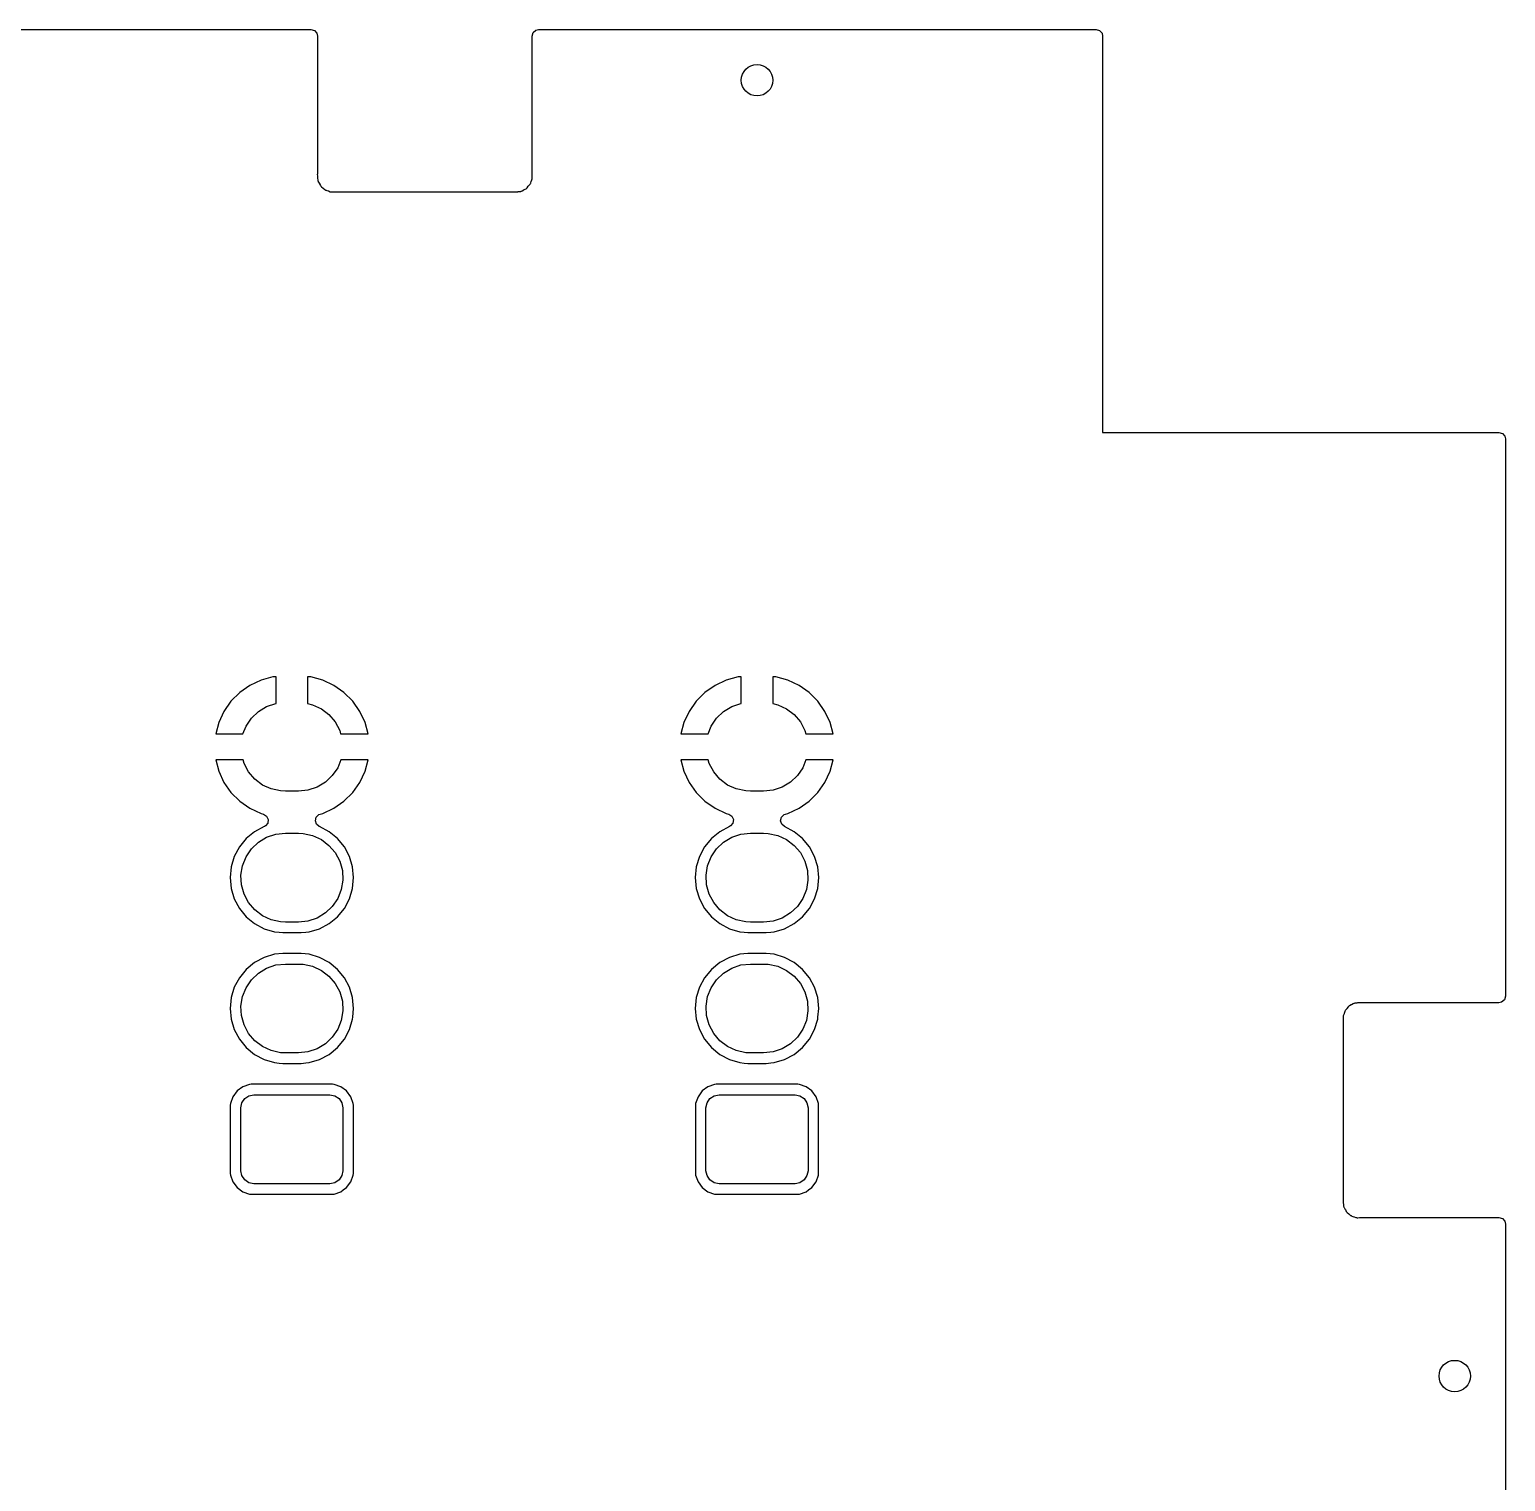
# Model space of a CAD drawing. Extents: x 3.95 to 6.43, y -4.85 to -2.37.
# Drawn here: x 5.315 to 6.425, y -3.467 to -2.374 of the extents above; entities that cross this region are included whole.
import ezdxf

# ---------------------------------------------------------------- set-up
doc = ezdxf.new("R2010")
doc.units = 0
doc.header["$MEASUREMENT"] = 0
doc.layers.add('BLACK', color=7, linetype='CONTINUOUS')

msp = doc.modelspace()

# ---------------------------------------------------------------- linework, layer by layer
at = {"layer": 'BLACK', "linetype": 'CONTINUOUS'}
for p, q in [((4.8477, -2.374), (5.5263, -2.374)), ((5.5263, -2.374), (5.529, -2.3748)), ((5.529, -2.3748), (5.5308, -2.3769)), ((5.6927, -2.379), (5.6935, -2.3763)), ((5.6935, -2.3763), (5.6956, -2.3745)), ((5.6956, -2.3745), (5.6977, -2.374)), ((5.6977, -2.374), (6.1171, -2.374)), ((6.1171, -2.374), (6.1198, -2.3748)), ((6.1198, -2.3748), (6.1216, -2.3769)), ((5.5308, -2.3769), (5.5313, -2.379)), ((5.5313, -2.379), (5.5313, -2.4819)), ((5.6927, -2.4836), (5.6927, -2.379)), ((6.1216, -2.3769), (6.122, -2.379)), ((6.122, -2.379), (6.122, -2.6772)), ((5.5312, -2.4828), (5.5311, -2.4831)), ((5.5311, -2.4831), (5.5312, -2.4841)), ((5.5313, -2.4819), (5.5312, -2.4828)), ((5.5312, -2.4841), (5.5313, -2.4847)), ((5.5313, -2.4847), (5.5313, -2.4849)), ((5.5313, -2.4849), (5.5313, -2.4853)), ((5.5313, -2.4853), (5.5314, -2.4858)), ((5.5314, -2.4858), (5.5314, -2.486)), ((5.5314, -2.486), (5.5315, -2.4875)), ((5.5315, -2.4875), (5.5316, -2.4879)), ((5.6922, -2.4879), (5.6927, -2.4865)), ((5.6927, -2.4838), (5.6927, -2.4836)), ((5.6929, -2.4854), (5.6927, -2.4838)), ((5.6927, -2.4865), (5.6928, -2.4861)), ((5.6928, -2.4861), (5.6929, -2.4858)), ((5.6929, -2.4858), (5.6929, -2.4854)), ((5.5316, -2.4879), (5.5317, -2.4882)), ((5.5317, -2.4882), (5.5319, -2.4886)), ((5.5319, -2.4886), (5.5327, -2.4899)), ((5.5327, -2.4899), (5.5328, -2.4901)), ((5.5328, -2.4901), (5.5335, -2.4915)), ((5.5335, -2.4915), (5.5335, -2.4915)), ((5.5335, -2.4915), (5.5335, -2.4915)), ((5.5335, -2.4915), (5.5337, -2.4918)), ((5.5337, -2.4918), (5.534, -2.4921)), ((5.534, -2.4921), (5.5342, -2.4924)), ((5.5342, -2.4924), (5.5355, -2.4933)), ((5.5355, -2.4933), (5.5356, -2.4934)), ((5.5356, -2.4934), (5.5368, -2.4945)), ((5.5368, -2.4945), (5.5368, -2.4945)), ((5.5368, -2.4945), (5.5371, -2.4947)), ((5.5371, -2.4947), (5.5374, -2.4949)), ((5.5374, -2.4949), (5.5377, -2.495)), ((5.5377, -2.495), (5.5377, -2.495)), ((5.5377, -2.495), (5.5384, -2.4952)), ((5.5384, -2.4952), (5.5392, -2.4954)), ((5.5392, -2.4954), (5.5395, -2.4955)), ((5.5395, -2.4955), (5.5409, -2.4961)), ((5.5409, -2.4961), (5.5409, -2.4961)), ((5.5409, -2.4961), (5.5413, -2.4962)), ((5.5413, -2.4962), (5.5416, -2.4962)), ((5.5416, -2.4962), (5.542, -2.4962)), ((5.542, -2.4962), (5.542, -2.4962)), ((5.542, -2.4962), (5.542, -2.4962)), ((5.542, -2.4962), (5.5424, -2.4962)), ((5.5424, -2.4962), (5.5435, -2.4961)), ((5.5435, -2.4961), (5.5438, -2.4961)), ((5.5438, -2.4961), (5.6786, -2.4961)), ((5.6786, -2.4961), (5.6794, -2.4962)), ((5.6794, -2.4962), (5.6798, -2.4962)), ((5.6798, -2.4962), (5.6798, -2.4962)), ((5.6798, -2.4962), (5.6798, -2.4962)), ((5.6798, -2.4962), (5.6802, -2.4962)), ((5.6802, -2.4962), (5.6813, -2.4961)), ((5.6813, -2.4961), (5.6816, -2.4961)), ((5.6816, -2.4961), (5.682, -2.4961)), ((5.682, -2.4961), (5.6824, -2.496)), ((5.682, -2.4961), (5.682, -2.4961)), ((5.6824, -2.496), (5.6827, -2.496)), ((5.6827, -2.496), (5.6842, -2.4958)), ((5.6842, -2.4958), (5.6846, -2.4957)), ((5.6842, -2.4958), (5.6842, -2.4958)), ((5.6846, -2.4957), (5.6849, -2.4956)), ((5.6849, -2.4956), (5.6853, -2.4955)), ((5.6853, -2.4955), (5.6866, -2.4947)), ((5.6853, -2.4955), (5.6853, -2.4955)), ((5.6866, -2.4947), (5.6868, -2.4945)), ((5.6868, -2.4945), (5.6882, -2.4939)), ((5.6882, -2.4939), (5.6885, -2.4936)), ((5.6882, -2.4939), (5.6882, -2.4939)), ((5.6885, -2.4936), (5.6887, -2.4934)), ((5.6887, -2.4934), (5.689, -2.4931)), ((5.689, -2.4931), (5.6899, -2.4919)), ((5.689, -2.4931), (5.689, -2.4931)), ((5.689, -2.4931), (5.689, -2.4931)), ((5.6899, -2.4919), (5.6901, -2.4917)), ((5.6901, -2.4917), (5.6911, -2.4906)), ((5.6911, -2.4906), (5.6913, -2.4903)), ((5.6911, -2.4906), (5.6911, -2.4906)), ((5.6913, -2.4903), (5.6915, -2.49)), ((5.6915, -2.49), (5.6917, -2.4896)), ((5.6917, -2.4896), (5.6921, -2.4881)), ((5.6917, -2.4896), (5.6917, -2.4896)), ((5.6921, -2.4881), (5.6922, -2.4879)), ((6.122, -2.6772), (6.4202, -2.6772)), ((6.4202, -2.6772), (6.4229, -2.678)), ((6.4229, -2.678), (6.4247, -2.6801)), ((6.4247, -2.6801), (6.4252, -2.6821)), ((6.4252, -2.6821), (6.4252, -3.1015)), ((5.4888, -2.8636), (5.4804, -2.8676)), ((5.4978, -2.8612), (5.4888, -2.8636)), ((5.4888, -2.8636), (5.4888, -2.8636)), ((5.5002, -2.861), (5.4978, -2.8612)), ((5.4978, -2.8612), (5.4978, -2.8612)), ((5.5002, -2.8811), (5.5002, -2.861)), ((5.5262, -2.8612), (5.5238, -2.861)), ((5.5238, -2.861), (5.5238, -2.8812)), ((5.5352, -2.8636), (5.5262, -2.8612)), ((5.5262, -2.8612), (5.5262, -2.8612)), ((5.5436, -2.8676), (5.5352, -2.8636)), ((5.5352, -2.8636), (5.5352, -2.8636)), ((5.8388, -2.8636), (5.8304, -2.8676)), ((5.8478, -2.8612), (5.8388, -2.8636)), ((5.8388, -2.8636), (5.8388, -2.8636)), ((5.8502, -2.861), (5.8478, -2.8612)), ((5.8478, -2.8612), (5.8478, -2.8612)), ((5.8502, -2.8811), (5.8502, -2.861)), ((5.8762, -2.8612), (5.8738, -2.861)), ((5.8738, -2.861), (5.8738, -2.8812)), ((5.8852, -2.8636), (5.8762, -2.8612)), ((5.8762, -2.8612), (5.8762, -2.8612)), ((5.8936, -2.8676), (5.8852, -2.8636)), ((5.8852, -2.8636), (5.8852, -2.8636)), ((5.4728, -2.8729), (5.4662, -2.8795)), ((5.4804, -2.8676), (5.4728, -2.8729)), ((5.5512, -2.8729), (5.5436, -2.8676)), ((5.5578, -2.8795), (5.5512, -2.8729)), ((5.5512, -2.8729), (5.5512, -2.8729)), ((5.8228, -2.8729), (5.8162, -2.8795)), ((5.8304, -2.8676), (5.8228, -2.8729)), ((5.9012, -2.8729), (5.8936, -2.8676)), ((5.9078, -2.8795), (5.9012, -2.8729)), ((5.9012, -2.8729), (5.9012, -2.8729)), ((5.4609, -2.8871), (5.457, -2.8955)), ((5.4662, -2.8795), (5.4609, -2.8871)), ((5.4609, -2.8871), (5.4609, -2.8871)), ((5.4662, -2.8795), (5.4662, -2.8795)), ((5.4816, -2.8921), (5.4868, -2.8871)), ((5.4868, -2.8871), (5.493, -2.8834)), ((5.493, -2.8834), (5.4999, -2.8811)), ((5.4999, -2.8811), (5.5002, -2.8811)), ((5.5238, -2.8812), (5.5276, -2.8821)), ((5.5276, -2.8821), (5.5342, -2.8851)), ((5.5342, -2.8851), (5.5399, -2.8895)), ((5.5631, -2.8871), (5.5578, -2.8795)), ((5.5578, -2.8795), (5.5578, -2.8795)), ((5.5671, -2.8955), (5.5631, -2.8871)), ((5.8109, -2.8871), (5.807, -2.8955)), ((5.8162, -2.8795), (5.8109, -2.8871)), ((5.8109, -2.8871), (5.8109, -2.8871)), ((5.8162, -2.8795), (5.8162, -2.8795)), ((5.8316, -2.8921), (5.8368, -2.8871)), ((5.8368, -2.8871), (5.843, -2.8834)), ((5.843, -2.8834), (5.8499, -2.8811)), ((5.8499, -2.8811), (5.8502, -2.8811)), ((5.8738, -2.8812), (5.8776, -2.8821)), ((5.8776, -2.8821), (5.8842, -2.8851)), ((5.8842, -2.8851), (5.8899, -2.8895)), ((5.9131, -2.8871), (5.9078, -2.8795)), ((5.9078, -2.8795), (5.9078, -2.8795)), ((5.9171, -2.8955), (5.9131, -2.8871)), ((5.457, -2.8955), (5.4547, -2.9039)), ((5.457, -2.8955), (5.457, -2.8955)), ((5.4752, -2.9039), (5.4775, -2.8981)), ((5.4775, -2.8981), (5.4816, -2.8921)), ((5.5399, -2.8895), (5.5446, -2.895)), ((5.5446, -2.895), (5.548, -2.9014)), ((5.5671, -2.8955), (5.5671, -2.8955)), ((5.5693, -2.9039), (5.5671, -2.8955)), ((5.807, -2.8955), (5.8047, -2.9039)), ((5.807, -2.8955), (5.807, -2.8955)), ((5.8252, -2.9039), (5.8275, -2.8981)), ((5.8275, -2.8981), (5.8316, -2.8921)), ((5.8899, -2.8895), (5.8946, -2.895)), ((5.8946, -2.895), (5.898, -2.9014)), ((5.9193, -2.9039), (5.9171, -2.8955)), ((5.9171, -2.8955), (5.9171, -2.8955)), ((5.4547, -2.9039), (5.4752, -2.9039)), ((5.548, -2.9014), (5.5487, -2.9039)), ((5.5487, -2.9039), (5.5693, -2.9039)), ((5.8047, -2.9039), (5.8252, -2.9039)), ((5.898, -2.9014), (5.8987, -2.9039)), ((5.8987, -2.9039), (5.9193, -2.9039)), ((5.4547, -2.9236), (5.457, -2.932)), ((5.4753, -2.9236), (5.4547, -2.9236)), ((5.476, -2.9262), (5.4753, -2.9236)), ((5.4794, -2.9326), (5.476, -2.9262)), ((5.5465, -2.9295), (5.5424, -2.9354)), ((5.5488, -2.9236), (5.5465, -2.9295)), ((5.5693, -2.9236), (5.5488, -2.9236)), ((5.5671, -2.932), (5.5693, -2.9236)), ((5.8047, -2.9236), (5.807, -2.932)), ((5.8253, -2.9236), (5.8047, -2.9236)), ((5.826, -2.9262), (5.8253, -2.9236)), ((5.8294, -2.9326), (5.826, -2.9262)), ((5.8965, -2.9295), (5.8924, -2.9354)), ((5.8988, -2.9236), (5.8965, -2.9295)), ((5.9193, -2.9236), (5.8988, -2.9236)), ((5.9171, -2.932), (5.9193, -2.9236)), ((5.457, -2.932), (5.457, -2.932)), ((5.457, -2.932), (5.4609, -2.9405)), ((5.4609, -2.9405), (5.4662, -2.9481)), ((5.4841, -2.9381), (5.4794, -2.9326)), ((5.4898, -2.9425), (5.4841, -2.9381)), ((5.4964, -2.9455), (5.4898, -2.9425)), ((5.5372, -2.9404), (5.531, -2.9442)), ((5.5424, -2.9354), (5.5372, -2.9404)), ((5.5578, -2.9481), (5.5631, -2.9405)), ((5.5631, -2.9405), (5.5671, -2.932)), ((5.5631, -2.9405), (5.5631, -2.9405)), ((5.5671, -2.932), (5.5671, -2.932)), ((5.807, -2.932), (5.807, -2.932)), ((5.807, -2.932), (5.8109, -2.9405)), ((5.8109, -2.9405), (5.8162, -2.9481)), ((5.8341, -2.9381), (5.8294, -2.9326)), ((5.8398, -2.9425), (5.8341, -2.9381)), ((5.8464, -2.9455), (5.8398, -2.9425)), ((5.8872, -2.9404), (5.881, -2.9442)), ((5.8924, -2.9354), (5.8872, -2.9404)), ((5.9078, -2.9481), (5.9131, -2.9405)), ((5.9131, -2.9405), (5.9171, -2.932)), ((5.9131, -2.9405), (5.9131, -2.9405)), ((5.9171, -2.932), (5.9171, -2.932)), ((5.4662, -2.9481), (5.4662, -2.9481)), ((5.4662, -2.9481), (5.4728, -2.9547)), ((5.5035, -2.947), (5.4964, -2.9455)), ((5.5071, -2.9472), (5.5035, -2.947)), ((5.5169, -2.9472), (5.5071, -2.9472)), ((5.5241, -2.9465), (5.5169, -2.9472)), ((5.531, -2.9442), (5.5241, -2.9465)), ((5.5512, -2.9547), (5.5578, -2.9481)), ((5.5578, -2.9481), (5.5578, -2.9481)), ((5.8162, -2.9481), (5.8162, -2.9481)), ((5.8162, -2.9481), (5.8228, -2.9547)), ((5.8535, -2.947), (5.8464, -2.9455)), ((5.8571, -2.9472), (5.8535, -2.947)), ((5.8669, -2.9472), (5.8571, -2.9472)), ((5.8741, -2.9465), (5.8669, -2.9472)), ((5.881, -2.9442), (5.8741, -2.9465)), ((5.9012, -2.9547), (5.9078, -2.9481)), ((5.9078, -2.9481), (5.9078, -2.9481)), ((5.4728, -2.9547), (5.4728, -2.9547)), ((5.4728, -2.9547), (5.4804, -2.96)), ((5.4804, -2.96), (5.4888, -2.9639)), ((5.4888, -2.9639), (5.4888, -2.9639)), ((5.4888, -2.9639), (5.4907, -2.9644)), ((5.4907, -2.9644), (5.493, -2.9659)), ((5.5304, -2.9667), (5.5324, -2.9648)), ((5.5324, -2.9648), (5.5334, -2.9644)), ((5.5334, -2.9644), (5.5352, -2.9639)), ((5.5352, -2.9639), (5.5436, -2.96)), ((5.5352, -2.9639), (5.5352, -2.9639)), ((5.5436, -2.96), (5.5512, -2.9547)), ((5.8228, -2.9547), (5.8228, -2.9547)), ((5.8228, -2.9547), (5.8304, -2.96)), ((5.8304, -2.96), (5.8388, -2.9639)), ((5.8388, -2.9639), (5.8388, -2.9639)), ((5.8388, -2.9639), (5.8407, -2.9644)), ((5.8407, -2.9644), (5.843, -2.9659)), ((5.8804, -2.9667), (5.8824, -2.9648)), ((5.8824, -2.9648), (5.8834, -2.9644)), ((5.8834, -2.9644), (5.8852, -2.9639)), ((5.8852, -2.9639), (5.8936, -2.96)), ((5.8852, -2.9639), (5.8852, -2.9639)), ((5.8936, -2.96), (5.9012, -2.9547)), ((5.4912, -2.9738), (5.484, -2.9777)), ((5.4913, -2.9738), (5.4912, -2.9738)), ((5.4921, -2.9733), (5.4913, -2.9738)), ((5.4939, -2.9711), (5.4921, -2.9733)), ((5.493, -2.9659), (5.4943, -2.9684)), ((5.4943, -2.9684), (5.4939, -2.9711)), ((5.5297, -2.9694), (5.5304, -2.9667)), ((5.5306, -2.972), (5.5297, -2.9694)), ((5.5326, -2.9737), (5.5306, -2.972)), ((5.5327, -2.9737), (5.5326, -2.9737)), ((5.5326, -2.9737), (5.5326, -2.9737)), ((5.5327, -2.9738), (5.5327, -2.9737)), ((5.5328, -2.9738), (5.5327, -2.9738)), ((5.54, -2.9777), (5.5328, -2.9738)), ((5.8412, -2.9738), (5.834, -2.9777)), ((5.8413, -2.9738), (5.8412, -2.9738)), ((5.8421, -2.9733), (5.8413, -2.9738)), ((5.8439, -2.9711), (5.8421, -2.9733)), ((5.843, -2.9659), (5.8443, -2.9684)), ((5.8443, -2.9684), (5.8439, -2.9711)), ((5.8797, -2.9694), (5.8804, -2.9667)), ((5.8806, -2.972), (5.8797, -2.9694)), ((5.8826, -2.9737), (5.8806, -2.972)), ((5.8827, -2.9737), (5.8826, -2.9737)), ((5.8826, -2.9737), (5.8826, -2.9737)), ((5.8827, -2.9738), (5.8827, -2.9737)), ((5.8828, -2.9738), (5.8827, -2.9738)), ((5.89, -2.9777), (5.8828, -2.9738)), ((5.4777, -2.9828), (5.4725, -2.9891)), ((5.484, -2.9777), (5.4777, -2.9828)), ((5.4816, -2.9905), (5.4868, -2.9856)), ((5.4868, -2.9856), (5.493, -2.9818)), ((5.493, -2.9818), (5.4999, -2.9795)), ((5.4999, -2.9795), (5.5071, -2.9787)), ((5.5071, -2.9787), (5.5169, -2.9787)), ((5.5169, -2.9787), (5.5205, -2.9789)), ((5.5205, -2.9789), (5.5276, -2.9805)), ((5.5276, -2.9805), (5.5342, -2.9835)), ((5.5342, -2.9835), (5.5399, -2.9879)), ((5.5463, -2.9828), (5.54, -2.9777)), ((5.54, -2.9777), (5.54, -2.9777)), ((5.54, -2.9777), (5.54, -2.9777)), ((5.5515, -2.9891), (5.5463, -2.9828)), ((5.8277, -2.9828), (5.8225, -2.9891)), ((5.834, -2.9777), (5.8277, -2.9828)), ((5.8316, -2.9905), (5.8368, -2.9856)), ((5.8368, -2.9856), (5.843, -2.9818)), ((5.843, -2.9818), (5.8499, -2.9795)), ((5.8499, -2.9795), (5.8571, -2.9787)), ((5.8571, -2.9787), (5.8669, -2.9787)), ((5.8669, -2.9787), (5.8705, -2.9789)), ((5.8705, -2.9789), (5.8776, -2.9805)), ((5.8776, -2.9805), (5.8842, -2.9835)), ((5.8842, -2.9835), (5.8899, -2.9879)), ((5.8963, -2.9828), (5.89, -2.9777)), ((5.89, -2.9777), (5.89, -2.9777)), ((5.89, -2.9777), (5.89, -2.9777)), ((5.9015, -2.9891), (5.8963, -2.9828)), ((5.4687, -2.9963), (5.4663, -3.0041)), ((5.4725, -2.9891), (5.4687, -2.9963)), ((5.4748, -3.0033), (5.4775, -2.9965)), ((5.4775, -2.9965), (5.4816, -2.9905)), ((5.5399, -2.9879), (5.5446, -2.9934)), ((5.5446, -2.9934), (5.548, -2.9998)), ((5.5553, -2.9963), (5.5515, -2.9891)), ((5.5577, -3.0041), (5.5553, -2.9963)), ((5.8187, -2.9963), (5.8163, -3.0041)), ((5.8225, -2.9891), (5.8187, -2.9963)), ((5.8248, -3.0033), (5.8275, -2.9965)), ((5.8275, -2.9965), (5.8316, -2.9905)), ((5.8899, -2.9879), (5.8946, -2.9934)), ((5.8946, -2.9934), (5.898, -2.9998)), ((5.9053, -2.9963), (5.9015, -2.9891)), ((5.9077, -3.0041), (5.9053, -2.9963)), ((5.4663, -3.0041), (5.4655, -3.0122)), ((5.4737, -3.0104), (5.4748, -3.0033)), ((5.548, -2.9998), (5.55, -3.0068)), ((5.55, -3.0068), (5.5503, -3.014)), ((5.5585, -3.0122), (5.5577, -3.0041)), ((5.8163, -3.0041), (5.8155, -3.0122)), ((5.8237, -3.0104), (5.8248, -3.0033)), ((5.898, -2.9998), (5.9, -3.0068)), ((5.9, -3.0068), (5.9003, -3.014)), ((5.9085, -3.0122), (5.9077, -3.0041)), ((5.4655, -3.0122), (5.4655, -3.0122)), ((5.4655, -3.0122), (5.4663, -3.0203)), ((5.4663, -3.0203), (5.4663, -3.0203)), ((5.4663, -3.0203), (5.4663, -3.0203)), ((5.4663, -3.0203), (5.4687, -3.0281)), ((5.4741, -3.0176), (5.4737, -3.0104)), ((5.476, -3.0246), (5.4741, -3.0176)), ((5.5503, -3.014), (5.5492, -3.0212)), ((5.5553, -3.0281), (5.5577, -3.0203)), ((5.5577, -3.0203), (5.5585, -3.0122)), ((5.8155, -3.0122), (5.8155, -3.0122)), ((5.8155, -3.0122), (5.8163, -3.0203)), ((5.8163, -3.0203), (5.8163, -3.0203)), ((5.8163, -3.0203), (5.8163, -3.0203)), ((5.8163, -3.0203), (5.8187, -3.0281)), ((5.8241, -3.0176), (5.8237, -3.0104)), ((5.826, -3.0246), (5.8241, -3.0176)), ((5.9003, -3.014), (5.8992, -3.0212)), ((5.9053, -3.0281), (5.9077, -3.0203)), ((5.9077, -3.0203), (5.9085, -3.0122)), ((5.4687, -3.0281), (5.4725, -3.0353)), ((5.4794, -3.031), (5.476, -3.0246)), ((5.4841, -3.0365), (5.4794, -3.031)), ((5.5465, -3.0279), (5.5424, -3.0339)), ((5.5492, -3.0212), (5.5465, -3.0279)), ((5.5515, -3.0353), (5.5553, -3.0281)), ((5.8187, -3.0281), (5.8225, -3.0353)), ((5.8294, -3.031), (5.826, -3.0246)), ((5.8341, -3.0365), (5.8294, -3.031)), ((5.8965, -3.0279), (5.8924, -3.0339)), ((5.8992, -3.0212), (5.8965, -3.0279)), ((5.9015, -3.0353), (5.9053, -3.0281)), ((5.4725, -3.0353), (5.4777, -3.0416)), ((5.4777, -3.0416), (5.484, -3.0468)), ((5.4898, -3.0409), (5.4841, -3.0365)), ((5.4964, -3.0439), (5.4898, -3.0409)), ((5.531, -3.0426), (5.5241, -3.0449)), ((5.5372, -3.0388), (5.531, -3.0426)), ((5.5424, -3.0339), (5.5372, -3.0388)), ((5.54, -3.0468), (5.5463, -3.0416)), ((5.5463, -3.0416), (5.5515, -3.0353)), ((5.8225, -3.0353), (5.8277, -3.0416)), ((5.8277, -3.0416), (5.834, -3.0468)), ((5.8398, -3.0409), (5.8341, -3.0365)), ((5.8464, -3.0439), (5.8398, -3.0409)), ((5.881, -3.0426), (5.8741, -3.0449)), ((5.8872, -3.0388), (5.881, -3.0426)), ((5.8924, -3.0339), (5.8872, -3.0388)), ((5.89, -3.0468), (5.8963, -3.0416)), ((5.8963, -3.0416), (5.9015, -3.0353)), ((5.484, -3.0468), (5.4912, -3.0506)), ((5.4912, -3.0506), (5.499, -3.053)), ((5.5035, -3.0455), (5.4964, -3.0439)), ((5.499, -3.053), (5.499, -3.053)), ((5.499, -3.053), (5.499, -3.053)), ((5.499, -3.053), (5.5024, -3.0533)), ((5.5024, -3.0533), (5.5051, -3.0536)), ((5.5071, -3.0457), (5.5035, -3.0455)), ((5.5051, -3.0536), (5.5051, -3.0536)), ((5.5051, -3.0536), (5.519, -3.0536)), ((5.5169, -3.0457), (5.5071, -3.0457)), ((5.5241, -3.0449), (5.5169, -3.0457)), ((5.519, -3.0536), (5.5224, -3.0532)), ((5.519, -3.0536), (5.519, -3.0536)), ((5.5224, -3.0532), (5.525, -3.053)), ((5.525, -3.053), (5.5328, -3.0506)), ((5.525, -3.053), (5.525, -3.053)), ((5.525, -3.053), (5.525, -3.053)), ((5.5328, -3.0506), (5.54, -3.0468)), ((5.834, -3.0468), (5.8412, -3.0506)), ((5.8412, -3.0506), (5.849, -3.053)), ((5.8535, -3.0455), (5.8464, -3.0439)), ((5.849, -3.053), (5.849, -3.053)), ((5.849, -3.053), (5.849, -3.053)), ((5.849, -3.053), (5.8524, -3.0533)), ((5.8524, -3.0533), (5.8551, -3.0536)), ((5.8571, -3.0457), (5.8535, -3.0455)), ((5.8551, -3.0536), (5.8551, -3.0536)), ((5.8551, -3.0536), (5.869, -3.0536)), ((5.8669, -3.0457), (5.8571, -3.0457)), ((5.8741, -3.0449), (5.8669, -3.0457)), ((5.869, -3.0536), (5.8724, -3.0532)), ((5.869, -3.0536), (5.869, -3.0536)), ((5.8724, -3.0532), (5.875, -3.053)), ((5.875, -3.053), (5.8828, -3.0506)), ((5.875, -3.053), (5.875, -3.053)), ((5.875, -3.053), (5.875, -3.053)), ((5.8828, -3.0506), (5.89, -3.0468)), ((5.484, -3.0761), (5.4777, -3.0812)), ((5.4912, -3.0722), (5.484, -3.0761)), ((5.499, -3.0699), (5.4912, -3.0722)), ((5.5051, -3.0693), (5.499, -3.0699)), ((5.519, -3.0693), (5.5051, -3.0693)), ((5.5051, -3.0693), (5.5051, -3.0693)), ((5.525, -3.0699), (5.519, -3.0693)), ((5.519, -3.0693), (5.519, -3.0693)), ((5.5328, -3.0722), (5.525, -3.0699)), ((5.54, -3.0761), (5.5328, -3.0722)), ((5.5463, -3.0812), (5.54, -3.0761)), ((5.54, -3.0761), (5.54, -3.0761)), ((5.54, -3.0761), (5.54, -3.0761)), ((5.834, -3.0761), (5.8277, -3.0812)), ((5.8412, -3.0722), (5.834, -3.0761)), ((5.849, -3.0699), (5.8412, -3.0722)), ((5.8551, -3.0693), (5.849, -3.0699)), ((5.869, -3.0693), (5.8551, -3.0693)), ((5.8551, -3.0693), (5.8551, -3.0693)), ((5.875, -3.0699), (5.869, -3.0693)), ((5.869, -3.0693), (5.869, -3.0693)), ((5.8828, -3.0722), (5.875, -3.0699)), ((5.89, -3.0761), (5.8828, -3.0722)), ((5.8963, -3.0812), (5.89, -3.0761)), ((5.89, -3.0761), (5.89, -3.0761)), ((5.89, -3.0761), (5.89, -3.0761)), ((5.4777, -3.0812), (5.4725, -3.0875)), ((5.4816, -3.089), (5.4868, -3.084)), ((5.4868, -3.084), (5.493, -3.0803)), ((5.493, -3.0803), (5.4999, -3.0779)), ((5.4999, -3.0779), (5.5071, -3.0772)), ((5.5071, -3.0772), (5.5169, -3.0772)), ((5.5169, -3.0772), (5.5205, -3.0774)), ((5.5205, -3.0774), (5.5276, -3.0789)), ((5.5276, -3.0789), (5.5342, -3.082)), ((5.5342, -3.082), (5.5399, -3.0863)), ((5.5399, -3.0863), (5.5446, -3.0919)), ((5.5515, -3.0875), (5.5463, -3.0812)), ((5.8277, -3.0812), (5.8225, -3.0875)), ((5.8316, -3.089), (5.8368, -3.084)), ((5.8368, -3.084), (5.843, -3.0803)), ((5.843, -3.0803), (5.8499, -3.0779)), ((5.8499, -3.0779), (5.8571, -3.0772)), ((5.8571, -3.0772), (5.8669, -3.0772)), ((5.8669, -3.0772), (5.8705, -3.0774)), ((5.8705, -3.0774), (5.8776, -3.0789)), ((5.8776, -3.0789), (5.8842, -3.082)), ((5.8842, -3.082), (5.8899, -3.0863)), ((5.8899, -3.0863), (5.8946, -3.0919)), ((5.9015, -3.0875), (5.8963, -3.0812)), ((5.4687, -3.0947), (5.4663, -3.1025)), ((5.4725, -3.0875), (5.4687, -3.0947)), ((5.4748, -3.1017), (5.4775, -3.095)), ((5.4775, -3.095), (5.4816, -3.089)), ((5.5446, -3.0919), (5.548, -3.0982)), ((5.548, -3.0982), (5.55, -3.1052)), ((5.5553, -3.0947), (5.5515, -3.0875)), ((5.5577, -3.1025), (5.5553, -3.0947)), ((5.8187, -3.0947), (5.8163, -3.1025)), ((5.8225, -3.0875), (5.8187, -3.0947)), ((5.8248, -3.1017), (5.8275, -3.095)), ((5.8275, -3.095), (5.8316, -3.089)), ((5.8946, -3.0919), (5.898, -3.0982)), ((5.898, -3.0982), (5.9, -3.1052)), ((5.9053, -3.0947), (5.9015, -3.0875)), ((5.9077, -3.1025), (5.9053, -3.0947)), ((5.4663, -3.1025), (5.4655, -3.1106)), ((5.4737, -3.1088), (5.4748, -3.1017)), ((5.4741, -3.116), (5.4737, -3.1088)), ((5.55, -3.1052), (5.5503, -3.1124)), ((5.5585, -3.1106), (5.5577, -3.1025)), ((5.5577, -3.1025), (5.5577, -3.1025)), ((5.5577, -3.1025), (5.5577, -3.1025)), ((5.8163, -3.1025), (5.8155, -3.1106)), ((5.8237, -3.1088), (5.8248, -3.1017)), ((5.8241, -3.116), (5.8237, -3.1088)), ((5.9, -3.1052), (5.9003, -3.1124)), ((5.9085, -3.1106), (5.9077, -3.1025)), ((5.9077, -3.1025), (5.9077, -3.1025)), ((5.9077, -3.1025), (5.9077, -3.1025)), ((6.3069, -3.1094), (6.3059, -3.1106)), ((6.3071, -3.1092), (6.3069, -3.1094)), ((6.3074, -3.1089), (6.3071, -3.1092)), ((6.3077, -3.1087), (6.3074, -3.1089)), ((6.3091, -3.108), (6.3077, -3.1087)), ((6.3093, -3.1079), (6.3091, -3.108)), ((6.3106, -3.1071), (6.3093, -3.1079)), ((6.311, -3.1069), (6.3106, -3.1071)), ((6.3113, -3.1068), (6.311, -3.1069)), ((6.3117, -3.1067), (6.3113, -3.1068)), ((6.3132, -3.1066), (6.3117, -3.1067)), ((6.3134, -3.1066), (6.3132, -3.1066)), ((6.3139, -3.1065), (6.3134, -3.1066)), ((6.3143, -3.1065), (6.3139, -3.1065)), ((6.3145, -3.1065), (6.3143, -3.1065)), ((6.3161, -3.1063), (6.3145, -3.1065)), ((6.3165, -3.1064), (6.3161, -3.1063)), ((6.3173, -3.1065), (6.3165, -3.1064)), ((6.4202, -3.1065), (6.3173, -3.1065)), ((6.4223, -3.106), (6.4202, -3.1065)), ((6.4244, -3.1042), (6.4223, -3.106)), ((6.4252, -3.1015), (6.4244, -3.1042)), ((5.4655, -3.1106), (5.4655, -3.1106)), ((5.4655, -3.1106), (5.4663, -3.1187)), ((5.4663, -3.1187), (5.4663, -3.1187)), ((5.4663, -3.1187), (5.4663, -3.1187)), ((5.4663, -3.1187), (5.4687, -3.1265)), ((5.476, -3.123), (5.4741, -3.116)), ((5.5492, -3.1196), (5.5465, -3.1263)), ((5.5503, -3.1124), (5.5492, -3.1196)), ((5.5553, -3.1265), (5.5577, -3.1187)), ((5.5577, -3.1187), (5.5578, -3.1172)), ((5.5578, -3.1172), (5.5585, -3.1106)), ((5.5585, -3.1106), (5.5585, -3.1106)), ((5.8155, -3.1106), (5.8155, -3.1106)), ((5.8155, -3.1106), (5.8163, -3.1187)), ((5.8163, -3.1187), (5.8163, -3.1187)), ((5.8163, -3.1187), (5.8163, -3.1187)), ((5.8163, -3.1187), (5.8187, -3.1265)), ((5.826, -3.123), (5.8241, -3.116)), ((5.8992, -3.1196), (5.8965, -3.1263)), ((5.9003, -3.1124), (5.8992, -3.1196)), ((5.9053, -3.1265), (5.9077, -3.1187)), ((5.9077, -3.1187), (5.9078, -3.1172)), ((5.9078, -3.1172), (5.9085, -3.1106)), ((5.9085, -3.1106), (5.9085, -3.1106)), ((6.3031, -3.1165), (6.303, -3.1168)), ((6.303, -3.1168), (6.303, -3.1172)), ((6.303, -3.1172), (6.3031, -3.1181)), ((6.3037, -3.1147), (6.3031, -3.1161)), ((6.3031, -3.1161), (6.3031, -3.1165)), ((6.3031, -3.1181), (6.3031, -3.1187)), ((6.3031, -3.1187), (6.3031, -3.119)), ((6.3031, -3.119), (6.3031, -3.2538)), ((6.3038, -3.1144), (6.3037, -3.1147)), ((6.3042, -3.1129), (6.3038, -3.1144)), ((6.3044, -3.1126), (6.3042, -3.1129)), ((6.3045, -3.1123), (6.3044, -3.1126)), ((6.3047, -3.112), (6.3045, -3.1123)), ((6.3058, -3.1108), (6.3047, -3.112)), ((6.3059, -3.1106), (6.3058, -3.1108)), ((5.4687, -3.1265), (5.4725, -3.1337)), ((5.4794, -3.1294), (5.476, -3.123)), ((5.4841, -3.1349), (5.4794, -3.1294)), ((5.5465, -3.1263), (5.5424, -3.1323)), ((5.5515, -3.1337), (5.5553, -3.1265)), ((5.8187, -3.1265), (5.8225, -3.1337)), ((5.8294, -3.1294), (5.826, -3.123)), ((5.8341, -3.1349), (5.8294, -3.1294)), ((5.8965, -3.1263), (5.8924, -3.1323)), ((5.9015, -3.1337), (5.9053, -3.1265)), ((5.4725, -3.1337), (5.4777, -3.14)), ((5.4777, -3.14), (5.484, -3.1452)), ((5.4898, -3.1393), (5.4841, -3.1349)), ((5.4964, -3.1423), (5.4898, -3.1393)), ((5.5035, -3.1439), (5.4964, -3.1423)), ((5.531, -3.141), (5.5241, -3.1433)), ((5.5372, -3.1373), (5.531, -3.141)), ((5.5424, -3.1323), (5.5372, -3.1373)), ((5.54, -3.1452), (5.5463, -3.14)), ((5.5463, -3.14), (5.5515, -3.1337)), ((5.8225, -3.1337), (5.8277, -3.14)), ((5.8277, -3.14), (5.834, -3.1452)), ((5.8398, -3.1393), (5.8341, -3.1349)), ((5.8464, -3.1423), (5.8398, -3.1393)), ((5.8535, -3.1439), (5.8464, -3.1423)), ((5.881, -3.141), (5.8741, -3.1433)), ((5.8872, -3.1373), (5.881, -3.141)), ((5.8924, -3.1323), (5.8872, -3.1373)), ((5.89, -3.1452), (5.8963, -3.14)), ((5.8963, -3.14), (5.9015, -3.1337)), ((5.484, -3.1452), (5.4912, -3.149)), ((5.4912, -3.149), (5.499, -3.1514)), ((5.499, -3.1514), (5.499, -3.1514)), ((5.499, -3.1514), (5.499, -3.1514)), ((5.499, -3.1514), (5.5024, -3.1517)), ((5.5024, -3.1517), (5.5051, -3.152)), ((5.5071, -3.1441), (5.5035, -3.1439)), ((5.5051, -3.152), (5.5051, -3.152)), ((5.5051, -3.152), (5.519, -3.152)), ((5.5169, -3.1441), (5.5071, -3.1441)), ((5.5241, -3.1433), (5.5169, -3.1441)), ((5.519, -3.152), (5.5224, -3.1516)), ((5.519, -3.152), (5.519, -3.152)), ((5.5224, -3.1516), (5.525, -3.1514)), ((5.525, -3.1514), (5.5328, -3.149)), ((5.525, -3.1514), (5.525, -3.1514)), ((5.525, -3.1514), (5.525, -3.1514)), ((5.5328, -3.149), (5.54, -3.1452)), ((5.834, -3.1452), (5.8412, -3.149)), ((5.8412, -3.149), (5.849, -3.1514)), ((5.849, -3.1514), (5.849, -3.1514)), ((5.849, -3.1514), (5.849, -3.1514)), ((5.849, -3.1514), (5.8524, -3.1517)), ((5.8524, -3.1517), (5.8551, -3.152)), ((5.8571, -3.1441), (5.8535, -3.1439)), ((5.8551, -3.152), (5.8551, -3.152)), ((5.8551, -3.152), (5.869, -3.152)), ((5.8669, -3.1441), (5.8571, -3.1441)), ((5.8741, -3.1433), (5.8669, -3.1441)), ((5.869, -3.152), (5.8724, -3.1516)), ((5.869, -3.152), (5.869, -3.152)), ((5.8724, -3.1516), (5.875, -3.1514)), ((5.875, -3.1514), (5.8828, -3.149)), ((5.875, -3.1514), (5.875, -3.1514)), ((5.875, -3.1514), (5.875, -3.1514)), ((5.8828, -3.149), (5.89, -3.1452)), ((5.4708, -3.1727), (5.4676, -3.1771)), ((5.4751, -3.1696), (5.4708, -3.1727)), ((5.4801, -3.1678), (5.4751, -3.1696)), ((5.4751, -3.1696), (5.4751, -3.1696)), ((5.4797, -3.1763), (5.4835, -3.1756)), ((5.4813, -3.1677), (5.4801, -3.1678)), ((5.4801, -3.1678), (5.4801, -3.1678)), ((5.5427, -3.1677), (5.4813, -3.1677)), ((5.4813, -3.1677), (5.4813, -3.1677)), ((5.4835, -3.1756), (5.5406, -3.1756)), ((5.5406, -3.1756), (5.5443, -3.1763)), ((5.5439, -3.1678), (5.5427, -3.1677)), ((5.5489, -3.1696), (5.5439, -3.1678)), ((5.5439, -3.1678), (5.5439, -3.1678)), ((5.5532, -3.1727), (5.5489, -3.1696)), ((5.5489, -3.1696), (5.5489, -3.1696)), ((5.5564, -3.1771), (5.5532, -3.1727)), ((5.8208, -3.1727), (5.8176, -3.1771)), ((5.8251, -3.1696), (5.8208, -3.1727)), ((5.8301, -3.1678), (5.8251, -3.1696)), ((5.8251, -3.1696), (5.8251, -3.1696)), ((5.8297, -3.1763), (5.8335, -3.1756)), ((5.8313, -3.1677), (5.8301, -3.1678)), ((5.8301, -3.1678), (5.8301, -3.1678)), ((5.8927, -3.1677), (5.8313, -3.1677)), ((5.8313, -3.1677), (5.8313, -3.1677)), ((5.8335, -3.1756), (5.8906, -3.1756)), ((5.8906, -3.1756), (5.8943, -3.1763)), ((5.8939, -3.1678), (5.8927, -3.1677)), ((5.8989, -3.1696), (5.8939, -3.1678)), ((5.8939, -3.1678), (5.8939, -3.1678)), ((5.9032, -3.1727), (5.8989, -3.1696)), ((5.8989, -3.1696), (5.8989, -3.1696)), ((5.9064, -3.1771), (5.9032, -3.1727)), ((5.4658, -3.1821), (5.4657, -3.1833)), ((5.4657, -3.1833), (5.4657, -3.2348)), ((5.4676, -3.1771), (5.4658, -3.1821)), ((5.4658, -3.1821), (5.4658, -3.1821)), ((5.4676, -3.1771), (5.4676, -3.1771)), ((5.4736, -3.1854), (5.4744, -3.1817)), ((5.4736, -3.2327), (5.4736, -3.1854)), ((5.4744, -3.1817), (5.4765, -3.1785)), ((5.4765, -3.1785), (5.4797, -3.1763)), ((5.5443, -3.1763), (5.5475, -3.1785)), ((5.5475, -3.1785), (5.5496, -3.1817)), ((5.5496, -3.1817), (5.5504, -3.1854)), ((5.5504, -3.1854), (5.5504, -3.2327)), ((5.5582, -3.1821), (5.5564, -3.1771)), ((5.5564, -3.1771), (5.5564, -3.1771)), ((5.5583, -3.1833), (5.5582, -3.1821)), ((5.5583, -3.2348), (5.5583, -3.1833)), ((5.8158, -3.1821), (5.8157, -3.1833)), ((5.8157, -3.1833), (5.8157, -3.2348)), ((5.8176, -3.1771), (5.8158, -3.1821)), ((5.8158, -3.1821), (5.8158, -3.1821)), ((5.8176, -3.1771), (5.8176, -3.1771)), ((5.8236, -3.1854), (5.8244, -3.1817)), ((5.8236, -3.2327), (5.8236, -3.1854)), ((5.8244, -3.1817), (5.8265, -3.1785)), ((5.8265, -3.1785), (5.8297, -3.1763)), ((5.8943, -3.1763), (5.8975, -3.1785)), ((5.8975, -3.1785), (5.8996, -3.1817)), ((5.8996, -3.1817), (5.9004, -3.1854)), ((5.9004, -3.1854), (5.9004, -3.2327)), ((5.9082, -3.1821), (5.9064, -3.1771)), ((5.9064, -3.1771), (5.9064, -3.1771)), ((5.9083, -3.1833), (5.9082, -3.1821)), ((5.9083, -3.2348), (5.9083, -3.1833)), ((5.4657, -3.2348), (5.4658, -3.236)), ((5.4658, -3.236), (5.4658, -3.236)), ((5.4658, -3.236), (5.4676, -3.2411)), ((5.4676, -3.2411), (5.4676, -3.2411)), ((5.4676, -3.2411), (5.4708, -3.2454)), ((5.4744, -3.2364), (5.4736, -3.2327)), ((5.4765, -3.2396), (5.4744, -3.2364)), ((5.4797, -3.2418), (5.4765, -3.2396)), ((5.4835, -3.2425), (5.4797, -3.2418)), ((5.5406, -3.2425), (5.4835, -3.2425)), ((5.5443, -3.2418), (5.5406, -3.2425)), ((5.5475, -3.2396), (5.5443, -3.2418)), ((5.5496, -3.2364), (5.5475, -3.2396)), ((5.5504, -3.2327), (5.5496, -3.2364)), ((5.5532, -3.2454), (5.5564, -3.2411)), ((5.5564, -3.2411), (5.5582, -3.236)), ((5.5564, -3.2411), (5.5564, -3.2411)), ((5.5582, -3.236), (5.5583, -3.2348)), ((5.5582, -3.236), (5.5582, -3.236)), ((5.8157, -3.2348), (5.8158, -3.236)), ((5.8158, -3.236), (5.8158, -3.236)), ((5.8158, -3.236), (5.8176, -3.2411)), ((5.8176, -3.2411), (5.8176, -3.2411)), ((5.8176, -3.2411), (5.8208, -3.2454)), ((5.8244, -3.2364), (5.8236, -3.2327)), ((5.8265, -3.2396), (5.8244, -3.2364)), ((5.8297, -3.2418), (5.8265, -3.2396)), ((5.8335, -3.2425), (5.8297, -3.2418)), ((5.8906, -3.2425), (5.8335, -3.2425)), ((5.8943, -3.2418), (5.8906, -3.2425)), ((5.8975, -3.2396), (5.8943, -3.2418)), ((5.8996, -3.2364), (5.8975, -3.2396)), ((5.9004, -3.2327), (5.8996, -3.2364)), ((5.9032, -3.2454), (5.9064, -3.2411)), ((5.9064, -3.2411), (5.9082, -3.236)), ((5.9064, -3.2411), (5.9064, -3.2411)), ((5.9082, -3.236), (5.9083, -3.2348)), ((5.9082, -3.236), (5.9082, -3.236)), ((5.4708, -3.2454), (5.4751, -3.2485)), ((5.4751, -3.2485), (5.4751, -3.2485)), ((5.4751, -3.2485), (5.4801, -3.2503)), ((5.4801, -3.2503), (5.4801, -3.2503)), ((5.4801, -3.2503), (5.4813, -3.2504)), ((5.4813, -3.2504), (5.4813, -3.2504)), ((5.4813, -3.2504), (5.5427, -3.2504)), ((5.5427, -3.2504), (5.5439, -3.2503)), ((5.5427, -3.2504), (5.5427, -3.2504)), ((5.5439, -3.2503), (5.5489, -3.2485)), ((5.5489, -3.2485), (5.5507, -3.2472)), ((5.5507, -3.2472), (5.5532, -3.2454)), ((5.8208, -3.2454), (5.8251, -3.2485)), ((5.8251, -3.2485), (5.8251, -3.2485)), ((5.8251, -3.2485), (5.8301, -3.2503)), ((5.8301, -3.2503), (5.8301, -3.2503)), ((5.8301, -3.2503), (5.8313, -3.2504)), ((5.8313, -3.2504), (5.8313, -3.2504)), ((5.8313, -3.2504), (5.8927, -3.2504)), ((5.8927, -3.2504), (5.8939, -3.2503)), ((5.8927, -3.2504), (5.8927, -3.2504)), ((5.8939, -3.2503), (5.8989, -3.2485)), ((5.8989, -3.2485), (5.9007, -3.2472)), ((5.9007, -3.2472), (5.9032, -3.2454)), ((6.3031, -3.2538), (6.303, -3.2546)), ((6.303, -3.2546), (6.303, -3.255)), ((6.303, -3.255), (6.3031, -3.2559)), ((6.3031, -3.2559), (6.3031, -3.2565)), ((6.3031, -3.2565), (6.3031, -3.2568)), ((6.3031, -3.2568), (6.3031, -3.2572)), ((6.3031, -3.2572), (6.3032, -3.2576)), ((6.3032, -3.2576), (6.3032, -3.2579)), ((6.3032, -3.2579), (6.3034, -3.2594)), ((6.3034, -3.2594), (6.3035, -3.2598)), ((6.3035, -3.2598), (6.3036, -3.2601)), ((6.3036, -3.2601), (6.3037, -3.2605)), ((6.3037, -3.2605), (6.3046, -3.2618)), ((6.3046, -3.2618), (6.3047, -3.262)), ((6.3047, -3.262), (6.3054, -3.2634)), ((6.3054, -3.2634), (6.3054, -3.2634)), ((6.3054, -3.2634), (6.3054, -3.2634)), ((6.3054, -3.2634), (6.3056, -3.2637)), ((6.3056, -3.2637), (6.3058, -3.2639)), ((6.3058, -3.2639), (6.3061, -3.2642)), ((6.3061, -3.2642), (6.3073, -3.2651)), ((6.3073, -3.2651), (6.3075, -3.2653)), ((6.3075, -3.2653), (6.3086, -3.2663)), ((6.3086, -3.2663), (6.3086, -3.2663)), ((6.3086, -3.2663), (6.309, -3.2665)), ((6.309, -3.2665), (6.3092, -3.2667)), ((6.3092, -3.2667), (6.3096, -3.2669)), ((6.3096, -3.2669), (6.3096, -3.2669)), ((6.3096, -3.2669), (6.3103, -3.2671)), ((6.3103, -3.2671), (6.3111, -3.2673)), ((6.3111, -3.2673), (6.3113, -3.2674)), ((6.3113, -3.2674), (6.3127, -3.2679)), ((6.3127, -3.2679), (6.3127, -3.2679)), ((6.3127, -3.2679), (6.3131, -3.268)), ((6.3131, -3.268), (6.3135, -3.2681)), ((6.3135, -3.2681), (6.3139, -3.2681)), ((6.3139, -3.2681), (6.3139, -3.2681)), ((6.3139, -3.2681), (6.3139, -3.2681)), ((6.3139, -3.2681), (6.3142, -3.2681)), ((6.3142, -3.2681), (6.3154, -3.2679)), ((6.3154, -3.2679), (6.3156, -3.2679)), ((6.3156, -3.2679), (6.4202, -3.2679)), ((6.4202, -3.2679), (6.4229, -3.2687)), ((6.4229, -3.2687), (6.4247, -3.2708)), ((6.4247, -3.2708), (6.4252, -3.2729)), ((6.4252, -3.2729), (6.4252, -3.9515))]:
    msp.add_line(p, q, dxfattribs=at)
at = {"layer": 'BLACK'}
for centre in [(5.862, -2.4122), (6.387, -3.3872)]:
    msp.add_circle(centre, 0.0118, dxfattribs=at)

doc.saveas('drawing.dxf')
